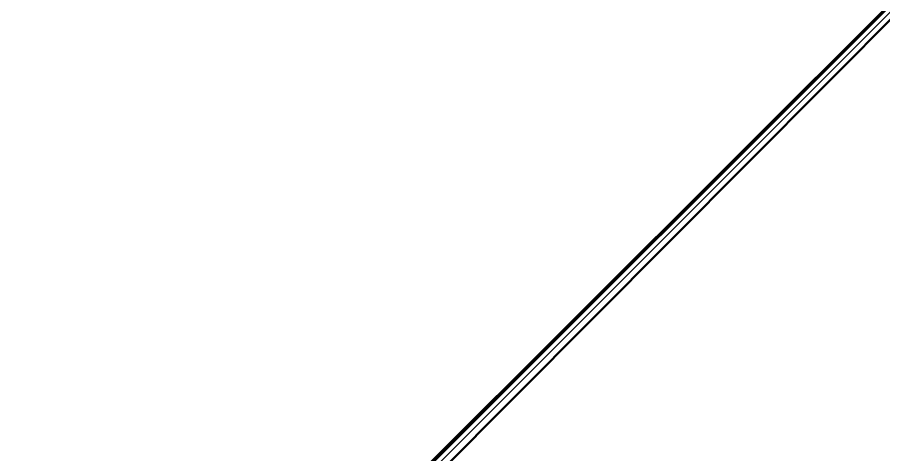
# Model space of a CAD drawing. Header units: inches. Extents: x -5 to 5450, y -4 to 5452.
# Drawn here: x 7 to 1359, y 678 to 1360 of the extents above; entities that cross this region are included whole.
import ezdxf

# ---------------------------------------------------------------- set-up
doc = ezdxf.new("R2010")
doc.units = ezdxf.units.IN
doc.layers.add('Bottom Solder', color=6, linetype='Continuous')
doc.layers.add('Top Solder', color=216, linetype='Continuous')

# ---------------------------------------------------------------- blocks, each defined once
blk = doc.blocks.new('VSON_10_EP_3_3__9')
at = {"layer": 'Top Solder'}
blk.add_line((0.4, 1.7), (5436.4, 5440.4), dxfattribs=at)
blk = doc.blocks.new('WQFN_30_EP_2_5_4_5__B_11')
at = {"layer": 'Bottom Solder'}
for p in [(0.7, 2.5), (0.9, 1.8), (-1.5, -1.7), (-0.9, -2), (0.6, -1.9), (0.9, -1.7), (-1.5, 1.9), (-0.9, 2.5)]:
    blk.add_line(p, (-5429.2, 5441), dxfattribs=at)
blk = doc.blocks.new('TL3340AF160QG_B_20')
at = {"layer": 'Bottom Solder'}
for p in [(-0.8, 0), (1.5, 0)]:
    blk.add_line(p, (5395.4, 5414.5), dxfattribs=at)

msp = doc.modelspace()

# ---------------------------------------------------------------- block references
at = {"rotation": 270}
msp.add_blockref('WQFN_30_EP_2_5_4_5__B_11', (8.9, 23.1), dxfattribs=at)
for name, p in [('VSON_10_EP_3_3__9', (13.5, 11.9)), ('TL3340AF160QG_B_20', (54.5, 37.7))]:
    msp.add_blockref(name, p)

doc.saveas('drawing.dxf')
